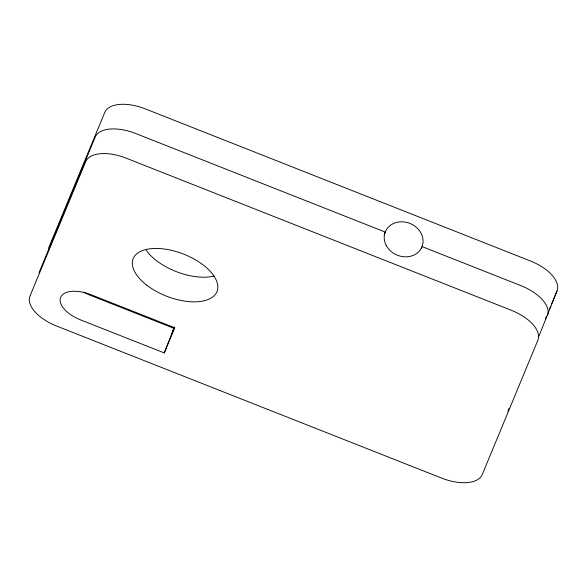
<?xml version="1.0" encoding="UTF-8"?>
<svg xmlns="http://www.w3.org/2000/svg" width="587" height="587" viewBox="0 0 587 587"><rect width="100%" height="100%" fill="white"/><g stroke="black" fill="none" stroke-linecap="round" stroke-linejoin="round"><path stroke-width="0.88" d="M174.361 327.223L171.793 334.128L174.691 327.186M164.279 352.934L174.713 327.751L90.97 294.681A27.009 13.626 21.2 0 0 60.63 297.345A27.009 13.626 21.2 0 0 80.536 319.864L164.279 352.934L173.855 328.294L90.112 295.217A27.009 13.626 21.2 0 1 83.787 292.223M539.027 335.918L556.99 291.005A36.02 18.168 21.2 0 0 530.45 260.988L145.231 108.852A36.02 18.168 21.2 0 0 104.78 112.41L49.147 246.716A36.02 18.168 21.2 0 0 48.67 248.235M384.169 234.565L385.211 232.048L135.663 133.491A36.02 18.168 21.2 0 0 95.211 137.05L39.578 271.355A36.02 18.168 21.2 0 0 39.102 272.874M421.363 248.279L422.06 246.599L520.874 285.627A36.02 18.168 21.2 0 1 547.422 315.645M545.448 318.873L546.497 316.342M549.645 308.74L550.694 306.209M551.391 304.514L556.99 291.005M507.887 411.091L508.936 408.559M214.218 276.022A45.023 22.71 21.2 0 1 146.126 250.165M85.636 161.696L30.01 295.995A36.02 18.168 21.2 0 0 56.55 326.012L441.769 478.148A36.02 18.168 21.2 0 0 482.221 474.589L537.853 340.284A36.02 18.168 21.2 0 0 511.306 310.266L126.088 158.138A36.02 18.168 21.2 0 0 85.636 161.696M386.231 245.454A19.811 17.104 22.5 0 0 419.83 250.48A19.811 17.104 22.5 0 0 404.854 222.04A19.811 17.104 22.5 0 0 386.231 245.454M146.603 285.055A45.023 22.71 21.2 0 0 216.933 291.68A45.023 22.71 21.2 0 0 161.652 248.705A45.023 22.71 21.2 0 0 146.603 285.055"/></g></svg>
